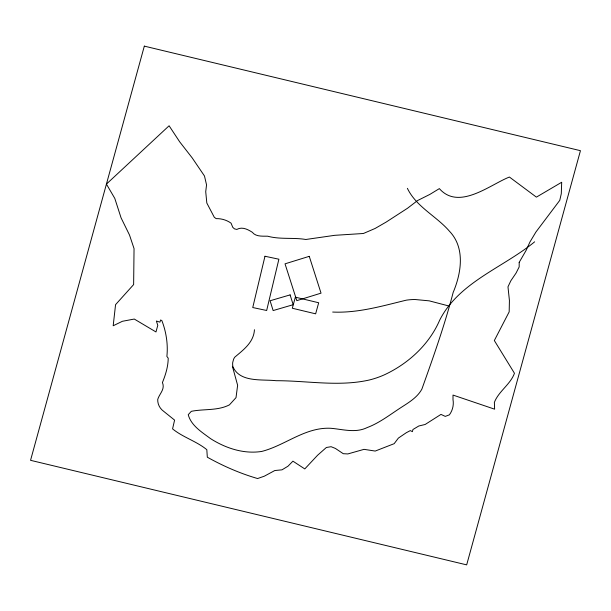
<?xml version="1.0" encoding="UTF-8"?>
<svg xmlns="http://www.w3.org/2000/svg" width="611" height="611" viewBox="0 0 611 611"><rect width="100%" height="100%" fill="white"/><g stroke="black" fill="none" stroke-linecap="round" stroke-linejoin="round"><path stroke-width="0.92" d="M254.451 329.719C253.733 342.359 243.514 349.744 234.815 357.137A11.372 10.769 -4.2 0 0 233.631 359.161L232.745 362.323A13.984 13.243 -4.2 0 0 232.951 366.776C239.947 382.723 261.867 379.11 276.149 380.706C307.15 380.653 338.631 386.931 369.296 380.004A84.547 80.087 -4.2 0 0 383.891 375.039C408.003 363.95 429.113 344.734 439.706 320.118C458.93 282.091 503.304 267.595 534.648 241.811M332.667 312.053C357.847 313.222 382.119 306.012 406.292 300.169A57.335 54.31 -4.2 0 1 414.961 299.505L429.243 300.856L448.253 305.828M407.377 188.318C416.312 206.961 436.422 216.08 449.475 231.248C465.383 247.867 461.358 273.056 453.163 292.44C444.655 325.251 433.237 357.282 421.857 389.169C416.939 398.089 407.636 403.138 399.434 408.568C388.993 415.434 378.919 423.171 367.119 427.601C355.449 433.298 342.84 429.289 330.742 428.28C305.141 426.997 285.314 445.388 261.76 451.43C243.812 454.271 225.589 448.214 210.543 438.629C201.981 432.237 191.113 425.638 188.234 414.686L191.312 411.333C203.982 408.744 217.569 410.959 229.446 404.856L236.014 397.646L237.626 385.274L232.394 366.272M519.197 262.363L519.167 266.923L516.058 273.086L510.827 280.8L507.978 286.842L509.421 300.467L509.177 311.847L494.33 340.533L514.454 373.268C510.468 384.395 498.713 391.185 494.375 402.359L494.62 409.171L453.003 395.073L453.003 399.617A21.813 20.659 -4.2 0 1 449.398 414.846L445.274 416.389L440.974 414.403L425.141 424.485L418.802 425.997L412.929 429.525L412.394 431.672L410.332 430.595L406.239 432.748L398.38 438.095L394.164 443.678L375.207 451.063L364.034 449.345L347.835 453.935L343.267 453.698L335.416 448.443L331.101 446.702L326.366 447.489L317.598 455.241L304.782 468.927L292.921 461.16L287.987 466.208L281.984 469.836L274.805 470.531L264.357 476.175L257.605 478.543C240.123 473.456 223.229 466.094 207.32 457.196L206.816 449.673C196.322 441.111 182.949 437.361 172.569 428.876L174.593 420.108L163.611 411.272A15.115 14.32 -4.2 0 1 157.722 399.434C159.448 393.591 165.321 389.39 162.434 382.524C165.604 374.719 168.117 366.669 168.216 358.168L166.879 356.434C168.162 344.474 166.207 331.857 161.884 320.66L160.617 319.973L159.922 322.142L156.37 321.027L157.783 325.327L155.973 331.956L134.275 319.049L122.399 321.287L113.188 325.77L115.563 304.652L133.633 284.581L134.046 248.601L129.501 235.014L121.07 217.844L114.776 198.361L106.429 184.094L169.102 125.774L179.703 141.851L192.16 157.852L204.486 175.999L206.541 184.881L205.724 191.686L206.816 203.012L214.293 217.279L216.179 218.639C221.373 218.455 226.864 220.12 231.08 223.191L232.76 227.323L234.479 228.865L236.785 229.43C242.109 226.452 247.646 229.316 252.274 232.249C255.772 236.847 262.486 236.106 267.656 236.197C280.006 239.627 293.219 237.366 305.844 239.481L334.775 235.319L363.392 233.494L375.093 228.468L386.137 222.091L407.552 208.229L417.573 200.545L429.854 194.405L439.355 188.616C458.945 210.894 490.228 184.545 509.414 177.037L536.397 197.132L561.692 182.261L561.295 193.679L559.76 200.362L535.931 232.004L529.966 241.956L526.124 250.365L519.197 262.363M264.975 256.253L252.748 307.539L266.663 310.487L278.883 259.209L264.975 256.253M144.326 46.13L30.55 460.32L466.674 564.87L580.45 150.68L144.326 46.13M295.357 297.167L292.318 308.242L315.643 313.833L318.682 302.758L295.357 297.167M309.258 256.337L285.031 263.83L296.809 300.643L321.035 293.15L309.258 256.337M290.118 294.892L270.085 300.757L273.14 310.564L293.173 304.698L290.118 294.892"/></g></svg>
